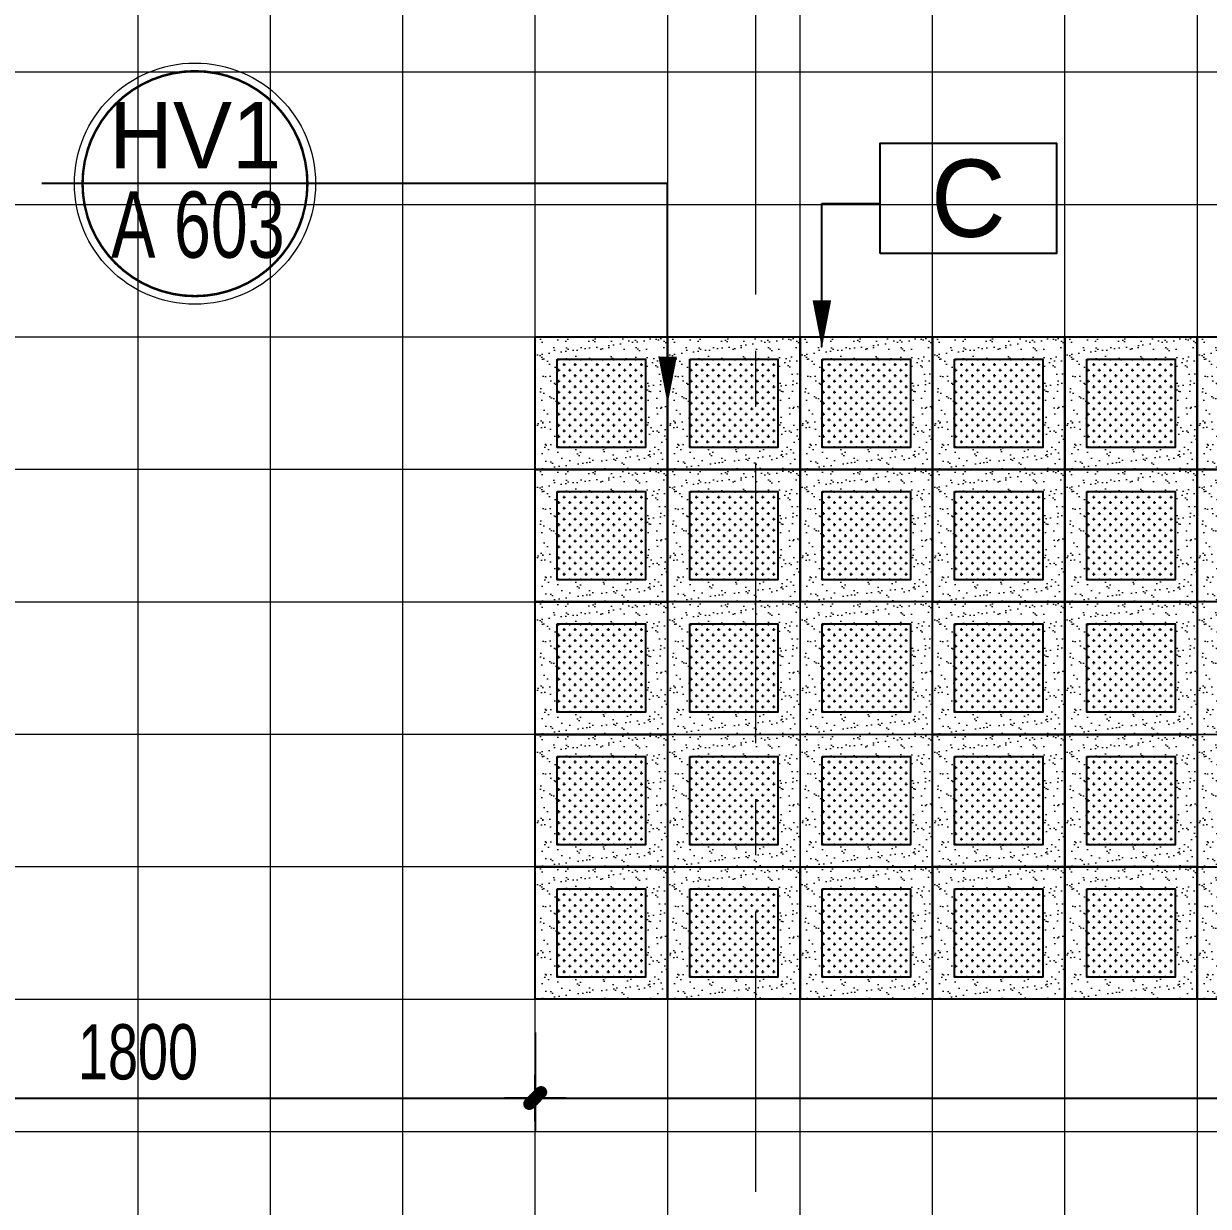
# Model space of a CAD drawing. Header units: inches. Extents: x 88947 to 296847, y 35049 to 161062.
# Drawn here: x 130202 to 132886, y 86740 to 89419 of the extents above; entities that cross this region are included whole.
import ezdxf
from ezdxf.enums import TextEntityAlignment as Align

# ---------------------------------------------------------------- set-up
doc = ezdxf.new("R2010")
doc.units = ezdxf.units.IN
doc.header["$MEASUREMENT"] = 0
doc.header["$PDMODE"] = 1
doc.linetypes.add('ACAD_ISO03W100', pattern=[30, 12, -18])
doc.linetypes.add('CENTER', pattern=[50.8, 31.75, -6.35, 6.35, -6.35])
for name, color, linetype, lineweight in [('A-Dims', 145, 'Continuous', 25), ('DIM', 7, 'Continuous', 25), ('HATCH', 8, 'Continuous', 5), ('KY HIEU', 4, 'Continuous', 25), ('THAY', 3, 'Continuous', 18), ('TRUC', 252, 'ACAD_ISO03W100', 13)]:
    doc.layers.add(name, color=color, linetype=linetype, lineweight=lineweight)
for name, color, linetype in [('NHO', 8, 'Continuous'), ('NOITHAT', 34, 'Continuous'), ('text', 2, 'Continuous')]:
    doc.layers.add(name, color=color, linetype=linetype)
doc.styles.add('FRANKO', font='VFRANKO.TTF')
doc.styles.add('TAS-MTEXT', font='VAVOB.TTF', dxfattribs={"width": 0.75})
doc.styles.add('VNI-HELVE-CONDENSE', font='VNARIAL.TTF', dxfattribs={"width": 0.7})
doc.dimstyles.new('TAS-100', dxfattribs={"dimscale": 50, "dimtxt": 2.5, "dimasz": 0.7, "dimexe": 1.5, "dimexo": 1.5, "dimgap": 0.8, "dimtad": 1, "dimdec": 0, "dimzin": 3, "dimdsep": 46, "dimtxsty": 'VNI-HELVE-CONDENSE', "dimblk": 'TICK', "dimcen": 2.5, "dimclrt": 71, "dimazin": 2, "dimtfac": 0.75, "dimtdec": 0, "dimtix": 1, "dimtmove": 2, "dimatfit": 2, "dimldrblk": 'TICK123', "dimfxl": 1.5, "dimtolj": 1, "dimtzin": 0, "dimarcsym": 0})
doc.dimstyles.new('TAS-50', dxfattribs={"dimscale": 25, "dimtxt": 2.5, "dimasz": 0.7, "dimexe": 1.5, "dimexo": 1.5, "dimgap": 0.8, "dimtad": 1, "dimdec": 0, "dimzin": 3, "dimdsep": 46, "dimtxsty": 'VNI-HELVE-CONDENSE', "dimblk": 'TICK', "dimcen": 2.5, "dimclrt": 71, "dimazin": 2, "dimtfac": 0.75, "dimtdec": 0, "dimtix": 1, "dimtmove": 2, "dimatfit": 2, "dimldrblk": 'TICK123', "dimfxl": 1.5, "dimtolj": 1, "dimtzin": 0, "dimarcsym": 0})

# ---------------------------------------------------------------- blocks, each defined once
blk = doc.blocks.new('syb-floor')
at = {"linetype": 'Continuous'}
blk.add_lwpolyline([(-4.786, -2.5), (-4.786, 2.5), (3.216, 2.5), (3.216, -2.5)], close=True, dxfattribs=at)
blk.add_attdef('SYB-FLOOR', text='', height=2.5, dxfattribs=at).set_placement((-0.785, 0), align=Align.MIDDLE_CENTER)
blk = doc.blocks.new('TICK')
at = {"layer": 'A-Dims', "color": 1}
for p, q in [((0, 1.5), (0, -1.5)), ((-2, 0), (2, 0))]:
    blk.add_line(p, q, dxfattribs=at)
at = {"layer": 'A-Dims', "color": 1, "const_width": 0.788}
blk.add_lwpolyline([(-0.334, -0.349), (0.383, 0.378)], dxfattribs=at)
at = {"layer": 'A-Dims', "color": 1, "const_width": 0.394}
for points in [[(0.244, 0.517, -0.414214), (0.523, 0.517, -1)], [(0.523, 0.517, -0.414214), (0.523, 0.238, -1)], [(-0.473, -0.21, 0.414214), (-0.473, -0.488, 1)], [(-0.473, -0.488, 0.414214), (-0.195, -0.488, 1)]]:
    blk.add_lwpolyline(points, format="xyb", dxfattribs=at)
blk = doc.blocks.new('TICK123')
at = {"layer": 'A-Dims', "color": 1}
blk.add_lwpolyline([(0.046, 0, 0, 0.84, 0), (-2.111, 0, 8.4, 8.4, 0)], format="xyseb", dxfattribs=at)
blk = doc.blocks.new('*D415')
at = {"layer": 'Defpoints', "color": 0}
for p in [(129561.3, 87209), (131361.3, 87209), (131361.3, 86985.3)]:
    blk.add_point(p, dxfattribs=at)
at = {"layer": 'DIM', "color": 0, "lineweight": -2}
for p, q in [((129561.3, 87134), (129561.3, 86910.3)), ((131361.3, 87134), (131361.3, 86910.3)), ((129596.3, 86985.3), (131326.3, 86985.3))]:
    blk.add_line(p, q, dxfattribs=at)
at = {"layer": 'DIM', "color": 0, "lineweight": -2, "xscale": 35, "yscale": 35, "zscale": 35, "rotation": 180}
blk.add_blockref('TICK', (129561.3, 86985.3), dxfattribs=at)
at = {"layer": 'DIM', "color": 0, "lineweight": -2, "xscale": 35, "yscale": 35, "zscale": 35}
blk.add_blockref('TICK', (131361.3, 86985.3), dxfattribs=at)
at = {"layer": 'DIM', "color": 71, "insert": (130461.3, 87089.1), "char_height": 125, "attachment_point": 5, "style": 'VNI-HELVE-CONDENSE'}
blk.add_mtext('\\A1;1800', dxfattribs=at)
blk = doc.blocks.new('*D403')
at = {"layer": 'Defpoints', "color": 0}
for p in [(131361.3, 87209), (134961.3, 87209), (134961.3, 86985.3)]:
    blk.add_point(p, dxfattribs=at)
at = {"layer": 'DIM', "color": 0, "lineweight": -2}
for p, q in [((131361.3, 87134), (131361.3, 86910.3)), ((134961.3, 87134), (134961.3, 86910.3)), ((131396.3, 86985.3), (134926.3, 86985.3))]:
    blk.add_line(p, q, dxfattribs=at)
at = {"layer": 'DIM', "color": 0, "lineweight": -2, "xscale": 35, "yscale": 35, "zscale": 35, "rotation": 180}
blk.add_blockref('TICK', (131361.3, 86985.3), dxfattribs=at)
at = {"layer": 'DIM', "color": 0, "lineweight": -2, "xscale": 35, "yscale": 35, "zscale": 35}
blk.add_blockref('TICK', (134961.3, 86985.3), dxfattribs=at)
at = {"layer": 'DIM', "color": 71, "insert": (133161.3, 87089.1), "char_height": 125, "attachment_point": 5, "style": 'VNI-HELVE-CONDENSE'}
blk.add_mtext('\\A1;3600', dxfattribs=at)

msp = doc.modelspace()

# ---------------------------------------------------------------- hatches: boundary and pattern name
at = {"layer": 'HATCH'}
h = msp.add_hatch(dxfattribs=at)
h.set_pattern_fill('TAS_GACH600X600', color=256, scale=0.5, style=0, pattern_type=2)
h.set_pattern_definition([(0, (127161.34, 86309.14), (0, 300), []), (90, (127161.34, 86309.14), (-300, 2e-14), [300, 0])])
h.paths.add_polyline_path([(127661.3, 92616.5), (130261.3, 92616.5), (130261.3, 92509), (130361.3, 92509), (130361.3, 90059), (135961.3, 90059), (135961.3, 92509), (136061.3, 92509), (136061.3, 92616.5), (138661.3, 92616.5), (138661.3, 92509), (138761.3, 92509), (138761.3, 91109), (139161.3, 91109), (139161.3, 86309), (127161.3, 86309), (127161.3, 91109), (127561.3, 91109), (127561.3, 92509), (127661.3, 92509)])
h = msp.add_hatch(dxfattribs=at)
h.set_pattern_fill('AR-SAND', color=256, scale=20, style=0)
h.set_pattern_definition([(37.5, (131361.345, 88408.95), (-1.2599, 38.5365), [0, -30.4, 0, -34, 0, -32.5]), (7.5, (131361.345, 88408.95), (35.3955, 56.443), [0, -16.4, 0, -27.4, 0, -10.5]), (327.5, (131336.745, 88408.95), (62.2828, 0.1132), [0, -10, 0, -36, 0, -47]), (317.5, (131336.745, 88408.95), (60.1225, 17.5535), [0, -5, 0, -23.6, 0, -27])])
h.paths.add_polyline_path([(131661.3, 88709), (131361.3, 88709), (131361.3, 88409), (131661.3, 88409)])
h.paths.add_polyline_path([(131611.3, 88659), (131611.3, 88459), (131411.3, 88459), (131411.3, 88659)], flags=16)
h = msp.add_hatch(dxfattribs=at)
h.set_pattern_fill('AR-SAND', color=256, scale=20, style=0)
h.set_pattern_definition([(37.5, (131661.345, 88408.95), (-1.2599, 38.5365), [0, -30.4, 0, -34, 0, -32.5]), (7.5, (131661.345, 88408.95), (35.3955, 56.443), [0, -16.4, 0, -27.4, 0, -10.5]), (327.5, (131636.745, 88408.95), (62.2828, 0.1132), [0, -10, 0, -36, 0, -47]), (317.5, (131636.745, 88408.95), (60.1225, 17.5535), [0, -5, 0, -23.6, 0, -27])])
h.paths.add_polyline_path([(131961.3, 88709), (131661.3, 88709), (131661.3, 88409), (131961.3, 88409)])
h.paths.add_polyline_path([(131911.3, 88659), (131911.3, 88459), (131711.3, 88459), (131711.3, 88659)], flags=16)
h = msp.add_hatch(dxfattribs=at)
h.set_pattern_fill('AR-SAND', color=256, scale=20, style=0)
h.set_pattern_definition([(37.5, (131961.345, 88408.95), (-1.2599, 38.5365), [0, -30.4, 0, -34, 0, -32.5]), (7.5, (131961.345, 88408.95), (35.3955, 56.443), [0, -16.4, 0, -27.4, 0, -10.5]), (327.5, (131936.745, 88408.95), (62.2828, 0.1132), [0, -10, 0, -36, 0, -47]), (317.5, (131936.745, 88408.95), (60.1225, 17.5535), [0, -5, 0, -23.6, 0, -27])])
h.paths.add_polyline_path([(132261.3, 88709), (131961.3, 88709), (131961.3, 88409), (132261.3, 88409)])
h.paths.add_polyline_path([(132211.3, 88659), (132211.3, 88459), (132011.3, 88459), (132011.3, 88659)], flags=16)
h = msp.add_hatch(dxfattribs=at)
h.set_pattern_fill('AR-SAND', color=256, scale=20, style=0)
h.set_pattern_definition([(37.5, (132261.345, 88408.95), (-1.2599, 38.5365), [0, -30.4, 0, -34, 0, -32.5]), (7.5, (132261.345, 88408.95), (35.3955, 56.443), [0, -16.4, 0, -27.4, 0, -10.5]), (327.5, (132236.745, 88408.95), (62.2828, 0.1132), [0, -10, 0, -36, 0, -47]), (317.5, (132236.745, 88408.95), (60.1225, 17.5535), [0, -5, 0, -23.6, 0, -27])])
h.paths.add_polyline_path([(132561.3, 88709), (132261.3, 88709), (132261.3, 88409), (132561.3, 88409)])
h.paths.add_polyline_path([(132511.3, 88659), (132511.3, 88459), (132311.3, 88459), (132311.3, 88659)], flags=16)
h = msp.add_hatch(dxfattribs=at)
h.set_pattern_fill('AR-SAND', color=256, scale=20, style=0)
h.set_pattern_definition([(37.5, (132561.345, 88408.95), (-1.2599, 38.5365), [0, -30.4, 0, -34, 0, -32.5]), (7.5, (132561.345, 88408.95), (35.3955, 56.443), [0, -16.4, 0, -27.4, 0, -10.5]), (327.5, (132536.745, 88408.95), (62.2828, 0.1132), [0, -10, 0, -36, 0, -47]), (317.5, (132536.745, 88408.95), (60.1225, 17.5535), [0, -5, 0, -23.6, 0, -27])])
h.paths.add_polyline_path([(132861.3, 88709), (132561.3, 88709), (132561.3, 88409), (132861.3, 88409)])
h.paths.add_polyline_path([(132811.3, 88659), (132811.3, 88459), (132611.3, 88459), (132611.3, 88659)], flags=16)
h = msp.add_hatch(dxfattribs=at)
h.set_pattern_fill('AR-SAND', color=256, scale=20, style=0)
h.set_pattern_definition([(37.5, (132861.345, 88408.95), (-1.2599, 38.5365), [0, -30.4, 0, -34, 0, -32.5]), (7.5, (132861.345, 88408.95), (35.3955, 56.443), [0, -16.4, 0, -27.4, 0, -10.5]), (327.5, (132836.745, 88408.95), (62.2828, 0.1132), [0, -10, 0, -36, 0, -47]), (317.5, (132836.745, 88408.95), (60.1225, 17.5535), [0, -5, 0, -23.6, 0, -27])])
h.paths.add_polyline_path([(133161.3, 88709), (132861.3, 88709), (132861.3, 88409), (133161.3, 88409)])
h.paths.add_polyline_path([(133111.3, 88659), (133111.3, 88459), (132911.3, 88459), (132911.3, 88659)], flags=16)
h = msp.add_hatch(dxfattribs=at)
h.set_pattern_fill('CROSS', color=256, scale=50, style=0)
h.set_pattern_definition([(0, (131411.345, 88458.95), (12.5, 12.5), [6.25, -18.75]), (90, (131414.47, 88455.825), (-12.5, 12.5), [6.25, -18.75])])
h.paths.add_polyline_path([(131411.3, 88659), (131611.3, 88659), (131611.3, 88459), (131411.3, 88459)])
h = msp.add_hatch(dxfattribs=at)
h.set_pattern_fill('CROSS', color=256, scale=50, style=0)
h.set_pattern_definition([(0, (131711.345, 88458.95), (12.5, 12.5), [6.25, -18.75]), (90, (131714.47, 88455.825), (-12.5, 12.5), [6.25, -18.75])])
h.paths.add_polyline_path([(131711.3, 88659), (131911.3, 88659), (131911.3, 88459), (131711.3, 88459)])
h = msp.add_hatch(dxfattribs=at)
h.set_pattern_fill('CROSS', color=256, scale=50, style=0)
h.set_pattern_definition([(0, (132011.345, 88458.95), (12.5, 12.5), [6.25, -18.75]), (90, (132014.47, 88455.825), (-12.5, 12.5), [6.25, -18.75])])
h.paths.add_polyline_path([(132011.3, 88659), (132211.3, 88659), (132211.3, 88459), (132011.3, 88459)])
h = msp.add_hatch(dxfattribs=at)
h.set_pattern_fill('CROSS', color=256, scale=50, style=0)
h.set_pattern_definition([(0, (132311.345, 88458.95), (12.5, 12.5), [6.25, -18.75]), (90, (132314.47, 88455.825), (-12.5, 12.5), [6.25, -18.75])])
h.paths.add_polyline_path([(132311.3, 88659), (132511.3, 88659), (132511.3, 88459), (132311.3, 88459)])
h = msp.add_hatch(dxfattribs=at)
h.set_pattern_fill('CROSS', color=256, scale=50, style=0)
h.set_pattern_definition([(0, (132611.345, 88458.95), (12.5, 12.5), [6.25, -18.75]), (90, (132614.47, 88455.825), (-12.5, 12.5), [6.25, -18.75])])
h.paths.add_polyline_path([(132611.3, 88659), (132811.3, 88659), (132811.3, 88459), (132611.3, 88459)])
h = msp.add_hatch(dxfattribs=at)
h.set_pattern_fill('AR-SAND', color=256, scale=20, style=0)
h.set_pattern_definition([(37.5, (131361.345, 88108.95), (-1.2599, 38.5365), [0, -30.4, 0, -34, 0, -32.5]), (7.5, (131361.345, 88108.95), (35.3955, 56.443), [0, -16.4, 0, -27.4, 0, -10.5]), (327.5, (131336.745, 88108.95), (62.2828, 0.1132), [0, -10, 0, -36, 0, -47]), (317.5, (131336.745, 88108.95), (60.1225, 17.5535), [0, -5, 0, -23.6, 0, -27])])
h.paths.add_polyline_path([(131661.3, 88409), (131361.3, 88409), (131361.3, 88109), (131661.3, 88109)])
h.paths.add_polyline_path([(131611.3, 88359), (131611.3, 88159), (131411.3, 88159), (131411.3, 88359)], flags=16)
h = msp.add_hatch(dxfattribs=at)
h.set_pattern_fill('AR-SAND', color=256, scale=20, style=0)
h.set_pattern_definition([(37.5, (131661.345, 88108.95), (-1.2599, 38.5365), [0, -30.4, 0, -34, 0, -32.5]), (7.5, (131661.345, 88108.95), (35.3955, 56.443), [0, -16.4, 0, -27.4, 0, -10.5]), (327.5, (131636.745, 88108.95), (62.2828, 0.1132), [0, -10, 0, -36, 0, -47]), (317.5, (131636.745, 88108.95), (60.1225, 17.5535), [0, -5, 0, -23.6, 0, -27])])
h.paths.add_polyline_path([(131961.3, 88409), (131661.3, 88409), (131661.3, 88109), (131961.3, 88109)])
h.paths.add_polyline_path([(131911.3, 88359), (131911.3, 88159), (131711.3, 88159), (131711.3, 88359)], flags=16)
h = msp.add_hatch(dxfattribs=at)
h.set_pattern_fill('AR-SAND', color=256, scale=20, style=0)
h.set_pattern_definition([(37.5, (131961.345, 88108.95), (-1.2599, 38.5365), [0, -30.4, 0, -34, 0, -32.5]), (7.5, (131961.345, 88108.95), (35.3955, 56.443), [0, -16.4, 0, -27.4, 0, -10.5]), (327.5, (131936.745, 88108.95), (62.2828, 0.1132), [0, -10, 0, -36, 0, -47]), (317.5, (131936.745, 88108.95), (60.1225, 17.5535), [0, -5, 0, -23.6, 0, -27])])
h.paths.add_polyline_path([(132261.3, 88409), (131961.3, 88409), (131961.3, 88109), (132261.3, 88109)])
h.paths.add_polyline_path([(132211.3, 88359), (132211.3, 88159), (132011.3, 88159), (132011.3, 88359)], flags=16)
h = msp.add_hatch(dxfattribs=at)
h.set_pattern_fill('AR-SAND', color=256, scale=20, style=0)
h.set_pattern_definition([(37.5, (132261.345, 88108.95), (-1.2599, 38.5365), [0, -30.4, 0, -34, 0, -32.5]), (7.5, (132261.345, 88108.95), (35.3955, 56.443), [0, -16.4, 0, -27.4, 0, -10.5]), (327.5, (132236.745, 88108.95), (62.2828, 0.1132), [0, -10, 0, -36, 0, -47]), (317.5, (132236.745, 88108.95), (60.1225, 17.5535), [0, -5, 0, -23.6, 0, -27])])
h.paths.add_polyline_path([(132561.3, 88409), (132261.3, 88409), (132261.3, 88109), (132561.3, 88109)])
h.paths.add_polyline_path([(132511.3, 88359), (132511.3, 88159), (132311.3, 88159), (132311.3, 88359)], flags=16)
h = msp.add_hatch(dxfattribs=at)
h.set_pattern_fill('AR-SAND', color=256, scale=20, style=0)
h.set_pattern_definition([(37.5, (132561.345, 88108.95), (-1.2599, 38.5365), [0, -30.4, 0, -34, 0, -32.5]), (7.5, (132561.345, 88108.95), (35.3955, 56.443), [0, -16.4, 0, -27.4, 0, -10.5]), (327.5, (132536.745, 88108.95), (62.2828, 0.1132), [0, -10, 0, -36, 0, -47]), (317.5, (132536.745, 88108.95), (60.1225, 17.5535), [0, -5, 0, -23.6, 0, -27])])
h.paths.add_polyline_path([(132861.3, 88409), (132561.3, 88409), (132561.3, 88109), (132861.3, 88109)])
h.paths.add_polyline_path([(132811.3, 88359), (132811.3, 88159), (132611.3, 88159), (132611.3, 88359)], flags=16)
h = msp.add_hatch(dxfattribs=at)
h.set_pattern_fill('AR-SAND', color=256, scale=20, style=0)
h.set_pattern_definition([(37.5, (132861.345, 88108.95), (-1.2599, 38.5365), [0, -30.4, 0, -34, 0, -32.5]), (7.5, (132861.345, 88108.95), (35.3955, 56.443), [0, -16.4, 0, -27.4, 0, -10.5]), (327.5, (132836.745, 88108.95), (62.2828, 0.1132), [0, -10, 0, -36, 0, -47]), (317.5, (132836.745, 88108.95), (60.1225, 17.5535), [0, -5, 0, -23.6, 0, -27])])
h.paths.add_polyline_path([(133161.3, 88409), (132861.3, 88409), (132861.3, 88109), (133161.3, 88109)])
h.paths.add_polyline_path([(133111.3, 88359), (133111.3, 88159), (132911.3, 88159), (132911.3, 88359)], flags=16)
h = msp.add_hatch(dxfattribs=at)
h.set_pattern_fill('CROSS', color=256, scale=50, style=0)
h.set_pattern_definition([(0, (131411.345, 88158.95), (12.5, 12.5), [6.25, -18.75]), (90, (131414.47, 88155.825), (-12.5, 12.5), [6.25, -18.75])])
h.paths.add_polyline_path([(131411.3, 88359), (131611.3, 88359), (131611.3, 88159), (131411.3, 88159)])
h = msp.add_hatch(dxfattribs=at)
h.set_pattern_fill('CROSS', color=256, scale=50, style=0)
h.set_pattern_definition([(0, (131711.345, 88158.95), (12.5, 12.5), [6.25, -18.75]), (90, (131714.47, 88155.825), (-12.5, 12.5), [6.25, -18.75])])
h.paths.add_polyline_path([(131711.3, 88359), (131911.3, 88359), (131911.3, 88159), (131711.3, 88159)])
h = msp.add_hatch(dxfattribs=at)
h.set_pattern_fill('CROSS', color=256, scale=50, style=0)
h.set_pattern_definition([(0, (132011.345, 88158.95), (12.5, 12.5), [6.25, -18.75]), (90, (132014.47, 88155.825), (-12.5, 12.5), [6.25, -18.75])])
h.paths.add_polyline_path([(132011.3, 88359), (132211.3, 88359), (132211.3, 88159), (132011.3, 88159)])
h = msp.add_hatch(dxfattribs=at)
h.set_pattern_fill('CROSS', color=256, scale=50, style=0)
h.set_pattern_definition([(0, (132311.345, 88158.95), (12.5, 12.5), [6.25, -18.75]), (90, (132314.47, 88155.825), (-12.5, 12.5), [6.25, -18.75])])
h.paths.add_polyline_path([(132311.3, 88359), (132511.3, 88359), (132511.3, 88159), (132311.3, 88159)])
h = msp.add_hatch(dxfattribs=at)
h.set_pattern_fill('CROSS', color=256, scale=50, style=0)
h.set_pattern_definition([(0, (132611.345, 88158.95), (12.5, 12.5), [6.25, -18.75]), (90, (132614.47, 88155.825), (-12.5, 12.5), [6.25, -18.75])])
h.paths.add_polyline_path([(132611.3, 88359), (132811.3, 88359), (132811.3, 88159), (132611.3, 88159)])
h = msp.add_hatch(dxfattribs=at)
h.set_pattern_fill('AR-SAND', color=256, scale=20, style=0)
h.set_pattern_definition([(37.5, (131361.345, 87808.95), (-1.2599, 38.5365), [0, -30.4, 0, -34, 0, -32.5]), (7.5, (131361.345, 87808.95), (35.3955, 56.443), [0, -16.4, 0, -27.4, 0, -10.5]), (327.5, (131336.745, 87808.95), (62.2828, 0.1132), [0, -10, 0, -36, 0, -47]), (317.5, (131336.745, 87808.95), (60.1225, 17.5535), [0, -5, 0, -23.6, 0, -27])])
h.paths.add_polyline_path([(131661.3, 88109), (131361.3, 88109), (131361.3, 87809), (131661.3, 87809)])
h.paths.add_polyline_path([(131611.3, 88059), (131611.3, 87859), (131411.3, 87859), (131411.3, 88059)], flags=16)
h = msp.add_hatch(dxfattribs=at)
h.set_pattern_fill('AR-SAND', color=256, scale=20, style=0)
h.set_pattern_definition([(37.5, (131661.345, 87808.95), (-1.2599, 38.5365), [0, -30.4, 0, -34, 0, -32.5]), (7.5, (131661.345, 87808.95), (35.3955, 56.443), [0, -16.4, 0, -27.4, 0, -10.5]), (327.5, (131636.745, 87808.95), (62.2828, 0.1132), [0, -10, 0, -36, 0, -47]), (317.5, (131636.745, 87808.95), (60.1225, 17.5535), [0, -5, 0, -23.6, 0, -27])])
h.paths.add_polyline_path([(131961.3, 88109), (131661.3, 88109), (131661.3, 87809), (131961.3, 87809)])
h.paths.add_polyline_path([(131911.3, 88059), (131911.3, 87859), (131711.3, 87859), (131711.3, 88059)], flags=16)
h = msp.add_hatch(dxfattribs=at)
h.set_pattern_fill('AR-SAND', color=256, scale=20, style=0)
h.set_pattern_definition([(37.5, (131961.345, 87808.95), (-1.2599, 38.5365), [0, -30.4, 0, -34, 0, -32.5]), (7.5, (131961.345, 87808.95), (35.3955, 56.443), [0, -16.4, 0, -27.4, 0, -10.5]), (327.5, (131936.745, 87808.95), (62.2828, 0.1132), [0, -10, 0, -36, 0, -47]), (317.5, (131936.745, 87808.95), (60.1225, 17.5535), [0, -5, 0, -23.6, 0, -27])])
h.paths.add_polyline_path([(132261.3, 88109), (131961.3, 88109), (131961.3, 87809), (132261.3, 87809)])
h.paths.add_polyline_path([(132211.3, 88059), (132211.3, 87859), (132011.3, 87859), (132011.3, 88059)], flags=16)
h = msp.add_hatch(dxfattribs=at)
h.set_pattern_fill('AR-SAND', color=256, scale=20, style=0)
h.set_pattern_definition([(37.5, (132261.345, 87808.95), (-1.2599, 38.5365), [0, -30.4, 0, -34, 0, -32.5]), (7.5, (132261.345, 87808.95), (35.3955, 56.443), [0, -16.4, 0, -27.4, 0, -10.5]), (327.5, (132236.745, 87808.95), (62.2828, 0.1132), [0, -10, 0, -36, 0, -47]), (317.5, (132236.745, 87808.95), (60.1225, 17.5535), [0, -5, 0, -23.6, 0, -27])])
h.paths.add_polyline_path([(132561.3, 88109), (132261.3, 88109), (132261.3, 87809), (132561.3, 87809)])
h.paths.add_polyline_path([(132511.3, 88059), (132511.3, 87859), (132311.3, 87859), (132311.3, 88059)], flags=16)
h = msp.add_hatch(dxfattribs=at)
h.set_pattern_fill('AR-SAND', color=256, scale=20, style=0)
h.set_pattern_definition([(37.5, (132561.345, 87808.95), (-1.2599, 38.5365), [0, -30.4, 0, -34, 0, -32.5]), (7.5, (132561.345, 87808.95), (35.3955, 56.443), [0, -16.4, 0, -27.4, 0, -10.5]), (327.5, (132536.745, 87808.95), (62.2828, 0.1132), [0, -10, 0, -36, 0, -47]), (317.5, (132536.745, 87808.95), (60.1225, 17.5535), [0, -5, 0, -23.6, 0, -27])])
h.paths.add_polyline_path([(132861.3, 88109), (132561.3, 88109), (132561.3, 87809), (132861.3, 87809)])
h.paths.add_polyline_path([(132811.3, 88059), (132811.3, 87859), (132611.3, 87859), (132611.3, 88059)], flags=16)
h = msp.add_hatch(dxfattribs=at)
h.set_pattern_fill('AR-SAND', color=256, scale=20, style=0)
h.set_pattern_definition([(37.5, (132861.345, 87808.95), (-1.2599, 38.5365), [0, -30.4, 0, -34, 0, -32.5]), (7.5, (132861.345, 87808.95), (35.3955, 56.443), [0, -16.4, 0, -27.4, 0, -10.5]), (327.5, (132836.745, 87808.95), (62.2828, 0.1132), [0, -10, 0, -36, 0, -47]), (317.5, (132836.745, 87808.95), (60.1225, 17.5535), [0, -5, 0, -23.6, 0, -27])])
h.paths.add_polyline_path([(133161.3, 88109), (132861.3, 88109), (132861.3, 87809), (133161.3, 87809)])
h.paths.add_polyline_path([(133111.3, 88059), (133111.3, 87859), (132911.3, 87859), (132911.3, 88059)], flags=16)
h = msp.add_hatch(dxfattribs=at)
h.set_pattern_fill('CROSS', color=256, scale=50, style=0)
h.set_pattern_definition([(0, (131411.345, 87858.95), (12.5, 12.5), [6.25, -18.75]), (90, (131414.47, 87855.825), (-12.5, 12.5), [6.25, -18.75])])
h.paths.add_polyline_path([(131411.3, 88059), (131611.3, 88059), (131611.3, 87859), (131411.3, 87859)])
h = msp.add_hatch(dxfattribs=at)
h.set_pattern_fill('CROSS', color=256, scale=50, style=0)
h.set_pattern_definition([(0, (131711.345, 87858.95), (12.5, 12.5), [6.25, -18.75]), (90, (131714.47, 87855.825), (-12.5, 12.5), [6.25, -18.75])])
h.paths.add_polyline_path([(131711.3, 88059), (131911.3, 88059), (131911.3, 87859), (131711.3, 87859)])
h = msp.add_hatch(dxfattribs=at)
h.set_pattern_fill('CROSS', color=256, scale=50, style=0)
h.set_pattern_definition([(0, (132011.345, 87858.95), (12.5, 12.5), [6.25, -18.75]), (90, (132014.47, 87855.825), (-12.5, 12.5), [6.25, -18.75])])
h.paths.add_polyline_path([(132011.3, 88059), (132211.3, 88059), (132211.3, 87859), (132011.3, 87859)])
h = msp.add_hatch(dxfattribs=at)
h.set_pattern_fill('CROSS', color=256, scale=50, style=0)
h.set_pattern_definition([(0, (132311.345, 87858.95), (12.5, 12.5), [6.25, -18.75]), (90, (132314.47, 87855.825), (-12.5, 12.5), [6.25, -18.75])])
h.paths.add_polyline_path([(132311.3, 88059), (132511.3, 88059), (132511.3, 87859), (132311.3, 87859)])
h = msp.add_hatch(dxfattribs=at)
h.set_pattern_fill('CROSS', color=256, scale=50, style=0)
h.set_pattern_definition([(0, (132611.345, 87858.95), (12.5, 12.5), [6.25, -18.75]), (90, (132614.47, 87855.825), (-12.5, 12.5), [6.25, -18.75])])
h.paths.add_polyline_path([(132611.3, 88059), (132811.3, 88059), (132811.3, 87859), (132611.3, 87859)])
h = msp.add_hatch(dxfattribs=at)
h.set_pattern_fill('AR-SAND', color=256, scale=20, style=0)
h.set_pattern_definition([(37.5, (131361.345, 87508.95), (-1.2599, 38.5365), [0, -30.4, 0, -34, 0, -32.5]), (7.5, (131361.345, 87508.95), (35.3955, 56.443), [0, -16.4, 0, -27.4, 0, -10.5]), (327.5, (131336.745, 87508.95), (62.2828, 0.1132), [0, -10, 0, -36, 0, -47]), (317.5, (131336.745, 87508.95), (60.1225, 17.5535), [0, -5, 0, -23.6, 0, -27])])
h.paths.add_polyline_path([(131661.3, 87809), (131361.3, 87809), (131361.3, 87509), (131661.3, 87509)])
h.paths.add_polyline_path([(131611.3, 87759), (131611.3, 87559), (131411.3, 87559), (131411.3, 87759)], flags=16)
h = msp.add_hatch(dxfattribs=at)
h.set_pattern_fill('AR-SAND', color=256, scale=20, style=0)
h.set_pattern_definition([(37.5, (131661.345, 87508.95), (-1.2599, 38.5365), [0, -30.4, 0, -34, 0, -32.5]), (7.5, (131661.345, 87508.95), (35.3955, 56.443), [0, -16.4, 0, -27.4, 0, -10.5]), (327.5, (131636.745, 87508.95), (62.2828, 0.1132), [0, -10, 0, -36, 0, -47]), (317.5, (131636.745, 87508.95), (60.1225, 17.5535), [0, -5, 0, -23.6, 0, -27])])
h.paths.add_polyline_path([(131961.3, 87809), (131661.3, 87809), (131661.3, 87509), (131961.3, 87509)])
h.paths.add_polyline_path([(131911.3, 87759), (131911.3, 87559), (131711.3, 87559), (131711.3, 87759)], flags=16)
h = msp.add_hatch(dxfattribs=at)
h.set_pattern_fill('AR-SAND', color=256, scale=20, style=0)
h.set_pattern_definition([(37.5, (131961.345, 87508.95), (-1.2599, 38.5365), [0, -30.4, 0, -34, 0, -32.5]), (7.5, (131961.345, 87508.95), (35.3955, 56.443), [0, -16.4, 0, -27.4, 0, -10.5]), (327.5, (131936.745, 87508.95), (62.2828, 0.1132), [0, -10, 0, -36, 0, -47]), (317.5, (131936.745, 87508.95), (60.1225, 17.5535), [0, -5, 0, -23.6, 0, -27])])
h.paths.add_polyline_path([(132261.3, 87809), (131961.3, 87809), (131961.3, 87509), (132261.3, 87509)])
h.paths.add_polyline_path([(132211.3, 87759), (132211.3, 87559), (132011.3, 87559), (132011.3, 87759)], flags=16)
h = msp.add_hatch(dxfattribs=at)
h.set_pattern_fill('AR-SAND', color=256, scale=20, style=0)
h.set_pattern_definition([(37.5, (132261.345, 87508.95), (-1.2599, 38.5365), [0, -30.4, 0, -34, 0, -32.5]), (7.5, (132261.345, 87508.95), (35.3955, 56.443), [0, -16.4, 0, -27.4, 0, -10.5]), (327.5, (132236.745, 87508.95), (62.2828, 0.1132), [0, -10, 0, -36, 0, -47]), (317.5, (132236.745, 87508.95), (60.1225, 17.5535), [0, -5, 0, -23.6, 0, -27])])
h.paths.add_polyline_path([(132561.3, 87809), (132261.3, 87809), (132261.3, 87509), (132561.3, 87509)])
h.paths.add_polyline_path([(132511.3, 87759), (132511.3, 87559), (132311.3, 87559), (132311.3, 87759)], flags=16)
h = msp.add_hatch(dxfattribs=at)
h.set_pattern_fill('AR-SAND', color=256, scale=20, style=0)
h.set_pattern_definition([(37.5, (132561.345, 87508.95), (-1.2599, 38.5365), [0, -30.4, 0, -34, 0, -32.5]), (7.5, (132561.345, 87508.95), (35.3955, 56.443), [0, -16.4, 0, -27.4, 0, -10.5]), (327.5, (132536.745, 87508.95), (62.2828, 0.1132), [0, -10, 0, -36, 0, -47]), (317.5, (132536.745, 87508.95), (60.1225, 17.5535), [0, -5, 0, -23.6, 0, -27])])
h.paths.add_polyline_path([(132861.3, 87809), (132561.3, 87809), (132561.3, 87509), (132861.3, 87509)])
h.paths.add_polyline_path([(132811.3, 87759), (132811.3, 87559), (132611.3, 87559), (132611.3, 87759)], flags=16)
h = msp.add_hatch(dxfattribs=at)
h.set_pattern_fill('AR-SAND', color=256, scale=20, style=0)
h.set_pattern_definition([(37.5, (132861.345, 87508.95), (-1.2599, 38.5365), [0, -30.4, 0, -34, 0, -32.5]), (7.5, (132861.345, 87508.95), (35.3955, 56.443), [0, -16.4, 0, -27.4, 0, -10.5]), (327.5, (132836.745, 87508.95), (62.2828, 0.1132), [0, -10, 0, -36, 0, -47]), (317.5, (132836.745, 87508.95), (60.1225, 17.5535), [0, -5, 0, -23.6, 0, -27])])
h.paths.add_polyline_path([(133161.3, 87809), (132861.3, 87809), (132861.3, 87509), (133161.3, 87509)])
h.paths.add_polyline_path([(133111.3, 87759), (133111.3, 87559), (132911.3, 87559), (132911.3, 87759)], flags=16)
h = msp.add_hatch(dxfattribs=at)
h.set_pattern_fill('CROSS', color=256, scale=50, style=0)
h.set_pattern_definition([(0, (131411.345, 87558.95), (12.5, 12.5), [6.25, -18.75]), (90, (131414.47, 87555.825), (-12.5, 12.5), [6.25, -18.75])])
h.paths.add_polyline_path([(131411.3, 87759), (131611.3, 87759), (131611.3, 87559), (131411.3, 87559)])
h = msp.add_hatch(dxfattribs=at)
h.set_pattern_fill('CROSS', color=256, scale=50, style=0)
h.set_pattern_definition([(0, (131711.345, 87558.95), (12.5, 12.5), [6.25, -18.75]), (90, (131714.47, 87555.825), (-12.5, 12.5), [6.25, -18.75])])
h.paths.add_polyline_path([(131711.3, 87759), (131911.3, 87759), (131911.3, 87559), (131711.3, 87559)])
h = msp.add_hatch(dxfattribs=at)
h.set_pattern_fill('CROSS', color=256, scale=50, style=0)
h.set_pattern_definition([(0, (132011.345, 87558.95), (12.5, 12.5), [6.25, -18.75]), (90, (132014.47, 87555.825), (-12.5, 12.5), [6.25, -18.75])])
h.paths.add_polyline_path([(132011.3, 87759), (132211.3, 87759), (132211.3, 87559), (132011.3, 87559)])
h = msp.add_hatch(dxfattribs=at)
h.set_pattern_fill('CROSS', color=256, scale=50, style=0)
h.set_pattern_definition([(0, (132311.345, 87558.95), (12.5, 12.5), [6.25, -18.75]), (90, (132314.47, 87555.825), (-12.5, 12.5), [6.25, -18.75])])
h.paths.add_polyline_path([(132311.3, 87759), (132511.3, 87759), (132511.3, 87559), (132311.3, 87559)])
h = msp.add_hatch(dxfattribs=at)
h.set_pattern_fill('CROSS', color=256, scale=50, style=0)
h.set_pattern_definition([(0, (132611.345, 87558.95), (12.5, 12.5), [6.25, -18.75]), (90, (132614.47, 87555.825), (-12.5, 12.5), [6.25, -18.75])])
h.paths.add_polyline_path([(132611.3, 87759), (132811.3, 87759), (132811.3, 87559), (132611.3, 87559)])
h = msp.add_hatch(dxfattribs=at)
h.set_pattern_fill('AR-SAND', color=256, scale=20, style=0)
h.set_pattern_definition([(37.5, (131361.345, 87208.95), (-1.2599, 38.5365), [0, -30.4, 0, -34, 0, -32.5]), (7.5, (131361.345, 87208.95), (35.3955, 56.443), [0, -16.4, 0, -27.4, 0, -10.5]), (327.5, (131336.745, 87208.95), (62.2828, 0.1132), [0, -10, 0, -36, 0, -47]), (317.5, (131336.745, 87208.95), (60.1225, 17.5535), [0, -5, 0, -23.6, 0, -27])])
h.paths.add_polyline_path([(131661.3, 87509), (131361.3, 87509), (131361.3, 87209), (131661.3, 87209)])
h.paths.add_polyline_path([(131611.3, 87459), (131611.3, 87259), (131411.3, 87259), (131411.3, 87459)], flags=16)
h = msp.add_hatch(dxfattribs=at)
h.set_pattern_fill('AR-SAND', color=256, scale=20, style=0)
h.set_pattern_definition([(37.5, (131661.345, 87208.95), (-1.2599, 38.5365), [0, -30.4, 0, -34, 0, -32.5]), (7.5, (131661.345, 87208.95), (35.3955, 56.443), [0, -16.4, 0, -27.4, 0, -10.5]), (327.5, (131636.745, 87208.95), (62.2828, 0.1132), [0, -10, 0, -36, 0, -47]), (317.5, (131636.745, 87208.95), (60.1225, 17.5535), [0, -5, 0, -23.6, 0, -27])])
h.paths.add_polyline_path([(131961.3, 87509), (131661.3, 87509), (131661.3, 87209), (131961.3, 87209)])
h.paths.add_polyline_path([(131911.3, 87459), (131911.3, 87259), (131711.3, 87259), (131711.3, 87459)], flags=16)
h = msp.add_hatch(dxfattribs=at)
h.set_pattern_fill('AR-SAND', color=256, scale=20, style=0)
h.set_pattern_definition([(37.5, (131961.345, 87208.95), (-1.2599, 38.5365), [0, -30.4, 0, -34, 0, -32.5]), (7.5, (131961.345, 87208.95), (35.3955, 56.443), [0, -16.4, 0, -27.4, 0, -10.5]), (327.5, (131936.745, 87208.95), (62.2828, 0.1132), [0, -10, 0, -36, 0, -47]), (317.5, (131936.745, 87208.95), (60.1225, 17.5535), [0, -5, 0, -23.6, 0, -27])])
h.paths.add_polyline_path([(132261.3, 87509), (131961.3, 87509), (131961.3, 87209), (132261.3, 87209)])
h.paths.add_polyline_path([(132211.3, 87459), (132211.3, 87259), (132011.3, 87259), (132011.3, 87459)], flags=16)
h = msp.add_hatch(dxfattribs=at)
h.set_pattern_fill('AR-SAND', color=256, scale=20, style=0)
h.set_pattern_definition([(37.5, (132261.345, 87208.95), (-1.2599, 38.5365), [0, -30.4, 0, -34, 0, -32.5]), (7.5, (132261.345, 87208.95), (35.3955, 56.443), [0, -16.4, 0, -27.4, 0, -10.5]), (327.5, (132236.745, 87208.95), (62.2828, 0.1132), [0, -10, 0, -36, 0, -47]), (317.5, (132236.745, 87208.95), (60.1225, 17.5535), [0, -5, 0, -23.6, 0, -27])])
h.paths.add_polyline_path([(132561.3, 87509), (132261.3, 87509), (132261.3, 87209), (132561.3, 87209)])
h.paths.add_polyline_path([(132511.3, 87459), (132511.3, 87259), (132311.3, 87259), (132311.3, 87459)], flags=16)
h = msp.add_hatch(dxfattribs=at)
h.set_pattern_fill('AR-SAND', color=256, scale=20, style=0)
h.set_pattern_definition([(37.5, (132561.345, 87208.95), (-1.2599, 38.5365), [0, -30.4, 0, -34, 0, -32.5]), (7.5, (132561.345, 87208.95), (35.3955, 56.443), [0, -16.4, 0, -27.4, 0, -10.5]), (327.5, (132536.745, 87208.95), (62.2828, 0.1132), [0, -10, 0, -36, 0, -47]), (317.5, (132536.745, 87208.95), (60.1225, 17.5535), [0, -5, 0, -23.6, 0, -27])])
h.paths.add_polyline_path([(132861.3, 87509), (132561.3, 87509), (132561.3, 87209), (132861.3, 87209)])
h.paths.add_polyline_path([(132811.3, 87459), (132811.3, 87259), (132611.3, 87259), (132611.3, 87459)], flags=16)
h = msp.add_hatch(dxfattribs=at)
h.set_pattern_fill('AR-SAND', color=256, scale=20, style=0)
h.set_pattern_definition([(37.5, (132861.345, 87208.95), (-1.2599, 38.5365), [0, -30.4, 0, -34, 0, -32.5]), (7.5, (132861.345, 87208.95), (35.3955, 56.443), [0, -16.4, 0, -27.4, 0, -10.5]), (327.5, (132836.745, 87208.95), (62.2828, 0.1132), [0, -10, 0, -36, 0, -47]), (317.5, (132836.745, 87208.95), (60.1225, 17.5535), [0, -5, 0, -23.6, 0, -27])])
h.paths.add_polyline_path([(133161.3, 87509), (132861.3, 87509), (132861.3, 87209), (133161.3, 87209)])
h.paths.add_polyline_path([(133111.3, 87459), (133111.3, 87259), (132911.3, 87259), (132911.3, 87459)], flags=16)
h = msp.add_hatch(dxfattribs=at)
h.set_pattern_fill('CROSS', color=256, scale=50, style=0)
h.set_pattern_definition([(0, (131411.345, 87258.95), (12.5, 12.5), [6.25, -18.75]), (90, (131414.47, 87255.825), (-12.5, 12.5), [6.25, -18.75])])
h.paths.add_polyline_path([(131411.3, 87459), (131611.3, 87459), (131611.3, 87259), (131411.3, 87259)])
h = msp.add_hatch(dxfattribs=at)
h.set_pattern_fill('CROSS', color=256, scale=50, style=0)
h.set_pattern_definition([(0, (131711.345, 87258.95), (12.5, 12.5), [6.25, -18.75]), (90, (131714.47, 87255.825), (-12.5, 12.5), [6.25, -18.75])])
h.paths.add_polyline_path([(131711.3, 87459), (131911.3, 87459), (131911.3, 87259), (131711.3, 87259)])
h = msp.add_hatch(dxfattribs=at)
h.set_pattern_fill('CROSS', color=256, scale=50, style=0)
h.set_pattern_definition([(0, (132011.345, 87258.95), (12.5, 12.5), [6.25, -18.75]), (90, (132014.47, 87255.825), (-12.5, 12.5), [6.25, -18.75])])
h.paths.add_polyline_path([(132011.3, 87459), (132211.3, 87459), (132211.3, 87259), (132011.3, 87259)])
h = msp.add_hatch(dxfattribs=at)
h.set_pattern_fill('CROSS', color=256, scale=50, style=0)
h.set_pattern_definition([(0, (132311.345, 87258.95), (12.5, 12.5), [6.25, -18.75]), (90, (132314.47, 87255.825), (-12.5, 12.5), [6.25, -18.75])])
h.paths.add_polyline_path([(132311.3, 87459), (132511.3, 87459), (132511.3, 87259), (132311.3, 87259)])
h = msp.add_hatch(dxfattribs=at)
h.set_pattern_fill('CROSS', color=256, scale=50, style=0)
h.set_pattern_definition([(0, (132611.345, 87258.95), (12.5, 12.5), [6.25, -18.75]), (90, (132614.47, 87255.825), (-12.5, 12.5), [6.25, -18.75])])
h.paths.add_polyline_path([(132611.3, 87459), (132811.3, 87459), (132811.3, 87259), (132611.3, 87259)])

# ---------------------------------------------------------------- linework, layer by layer
for points in [[(132561.3, 87209), (131361.3, 87209), (131361.3, 88409), (132561.3, 88409)], [(133761.3, 87209), (132561.3, 87209), (132561.3, 88409), (133761.3, 88409)], [(131661.3, 88109), (131961.3, 88109), (131961.3, 87809), (131661.3, 87809)], [(131961.3, 88109), (132261.3, 88109), (132261.3, 87809), (131961.3, 87809)], [(132861.3, 88109), (133161.3, 88109), (133161.3, 87809), (132861.3, 87809)], [(131661.3, 87809), (131961.3, 87809), (131961.3, 87509), (131661.3, 87509)], [(131961.3, 87809), (132261.3, 87809), (132261.3, 87509), (131961.3, 87509)], [(132861.3, 87809), (133161.3, 87809), (133161.3, 87509), (132861.3, 87509)]]:
    msp.add_lwpolyline(points, close=True, dxfattribs=at)
at = {"layer": 'KY HIEU'}
msp.add_line((130845.4, 89056.3), (130335.4, 89056.3), dxfattribs=at)
at = {"layer": 'KY HIEU', "const_width": 5.5}
msp.add_lwpolyline([(130335.6, 89056.3, 1), (130845.1, 89056.3, 1)], format="xyb", close=True, dxfattribs=at)
at = {"layer": 'NHO'}
msp.add_circle((130590.4, 89056.3), 255, dxfattribs=at)
at = {"layer": 'NOITHAT'}
for points in [[(131361.3, 88709), (131661.3, 88709), (131661.3, 88409), (131361.3, 88409)], [(131661.3, 88709), (131961.3, 88709), (131961.3, 88409), (131661.3, 88409)], [(131961.3, 88709), (132261.3, 88709), (132261.3, 88409), (131961.3, 88409)], [(132261.3, 88709), (132561.3, 88709), (132561.3, 88409), (132261.3, 88409)], [(132561.3, 88709), (132861.3, 88709), (132861.3, 88409), (132561.3, 88409)], [(132861.3, 88709), (133161.3, 88709), (133161.3, 88409), (132861.3, 88409)], [(131411.3, 88659), (131611.3, 88659), (131611.3, 88459), (131411.3, 88459)], [(131711.3, 88659), (131911.3, 88659), (131911.3, 88459), (131711.3, 88459)], [(132011.3, 88659), (132211.3, 88659), (132211.3, 88459), (132011.3, 88459)], [(132311.3, 88659), (132511.3, 88659), (132511.3, 88459), (132311.3, 88459)], [(132611.3, 88659), (132811.3, 88659), (132811.3, 88459), (132611.3, 88459)], [(131361.3, 88409), (131661.3, 88409), (131661.3, 88109), (131361.3, 88109)], [(131661.3, 88409), (131961.3, 88409), (131961.3, 88109), (131661.3, 88109)], [(131961.3, 88409), (132261.3, 88409), (132261.3, 88109), (131961.3, 88109)], [(132261.3, 88409), (132561.3, 88409), (132561.3, 88109), (132261.3, 88109)], [(132561.3, 88409), (132861.3, 88409), (132861.3, 88109), (132561.3, 88109)], [(132861.3, 88409), (133161.3, 88409), (133161.3, 88109), (132861.3, 88109)], [(131411.3, 88359), (131611.3, 88359), (131611.3, 88159), (131411.3, 88159)], [(131711.3, 88359), (131911.3, 88359), (131911.3, 88159), (131711.3, 88159)], [(132011.3, 88359), (132211.3, 88359), (132211.3, 88159), (132011.3, 88159)], [(132311.3, 88359), (132511.3, 88359), (132511.3, 88159), (132311.3, 88159)], [(132611.3, 88359), (132811.3, 88359), (132811.3, 88159), (132611.3, 88159)], [(131361.3, 88109), (131661.3, 88109), (131661.3, 87809), (131361.3, 87809)], [(132261.3, 88109), (132561.3, 88109), (132561.3, 87809), (132261.3, 87809)], [(132561.3, 88109), (132861.3, 88109), (132861.3, 87809), (132561.3, 87809)], [(131411.3, 88059), (131611.3, 88059), (131611.3, 87859), (131411.3, 87859)], [(131711.3, 88059), (131911.3, 88059), (131911.3, 87859), (131711.3, 87859)], [(132011.3, 88059), (132211.3, 88059), (132211.3, 87859), (132011.3, 87859)], [(132311.3, 88059), (132511.3, 88059), (132511.3, 87859), (132311.3, 87859)], [(132611.3, 88059), (132811.3, 88059), (132811.3, 87859), (132611.3, 87859)], [(131361.3, 87809), (131661.3, 87809), (131661.3, 87509), (131361.3, 87509)], [(132261.3, 87809), (132561.3, 87809), (132561.3, 87509), (132261.3, 87509)], [(132561.3, 87809), (132861.3, 87809), (132861.3, 87509), (132561.3, 87509)], [(131411.3, 87759), (131611.3, 87759), (131611.3, 87559), (131411.3, 87559)], [(131711.3, 87759), (131911.3, 87759), (131911.3, 87559), (131711.3, 87559)], [(132011.3, 87759), (132211.3, 87759), (132211.3, 87559), (132011.3, 87559)], [(132311.3, 87759), (132511.3, 87759), (132511.3, 87559), (132311.3, 87559)], [(132611.3, 87759), (132811.3, 87759), (132811.3, 87559), (132611.3, 87559)], [(131361.3, 87509), (131661.3, 87509), (131661.3, 87209), (131361.3, 87209)], [(131661.3, 87509), (131961.3, 87509), (131961.3, 87209), (131661.3, 87209)], [(131961.3, 87509), (132261.3, 87509), (132261.3, 87209), (131961.3, 87209)], [(132261.3, 87509), (132561.3, 87509), (132561.3, 87209), (132261.3, 87209)], [(132561.3, 87509), (132861.3, 87509), (132861.3, 87209), (132561.3, 87209)], [(132861.3, 87509), (133161.3, 87509), (133161.3, 87209), (132861.3, 87209)], [(131411.3, 87459), (131611.3, 87459), (131611.3, 87259), (131411.3, 87259)], [(131711.3, 87459), (131911.3, 87459), (131911.3, 87259), (131711.3, 87259)], [(132011.3, 87459), (132211.3, 87459), (132211.3, 87259), (132011.3, 87259)], [(132311.3, 87459), (132511.3, 87459), (132511.3, 87259), (132311.3, 87259)], [(132611.3, 87459), (132811.3, 87459), (132811.3, 87259), (132611.3, 87259)]]:
    msp.add_lwpolyline(points, close=True, dxfattribs=at)
at = {"layer": 'THAY', "color": 8}
msp.add_circle((130590.4, 89056.3), 273.2, dxfattribs=at)
at = {"layer": 'TRUC', "linetype": 'CENTER', "ltscale": 20}
for points in [[(131861.3, 82709), (131861.3, 95209)], [(130461.3, 82709), (130461.3, 94709)]]:
    msp.add_lwpolyline(points, dxfattribs=at)

# ---------------------------------------------------------------- block references
at = {"layer": 'KY HIEU'}
ref = msp.add_blockref('syb-floor', (132381.8, 89023.3), dxfattribs=dict(at, xscale=50, yscale=50, zscale=50))
ref.add_attrib('SYB-FLOOR', 'C', dxfattribs={"layer": '0', "linetype": 'Continuous', "height": 175, "style": 'FRANKO'}).set_placement((132342.5, 89023.3), align=Align.MIDDLE_CENTER)

# ---------------------------------------------------------------- texts
at = {"layer": 'text', "style": 'FRANKO'}
msp.add_text('HV1', height=150, dxfattribs=at).set_placement((130590.7, 89091.2), align=Align.CENTER)
at = {"layer": 'text', "style": 'TAS-MTEXT', "width": 0.75}
msp.add_text('A 603', height=150, dxfattribs=at).set_placement((130597.1, 88888.6), align=Align.CENTER)

# ---------------------------------------------------------------- dimensions: what is measured, and where the dimension line sits
at = {"layer": 'DIM'}
for base, p1, p2, picture, middle in [((131361.3, 86985.3), (129561.3, 87209), (131361.3, 87209), '*D415', (130461.3, 87089.1)), ((134961.3, 86985.3), (131361.3, 87209), (134961.3, 87209), '*D403', (133161.3, 87089.1))]:
    dim = msp.add_linear_dim(base=base, p1=p1, p2=p2, dimstyle='TAS-100', dxfattribs=at)
    dim.commit()
    dim.dimension.update_dxf_attribs({"geometry": picture, "text_midpoint": middle})

# ---------------------------------------------------------------- leaders
at = {"layer": 'THAY'}
for points in [[(131661.3, 88559), (131661.3, 89056.3), (130243.2, 89056.3)], [(132010.8, 88686.1), (132010.8, 89011.1), (132142.5, 89011.1)]]:
    msp.add_leader(points, dimstyle='TAS-50', override={"dimasz": 2, "dimtad": 0}, dxfattribs=at)

doc.saveas('drawing.dxf')
